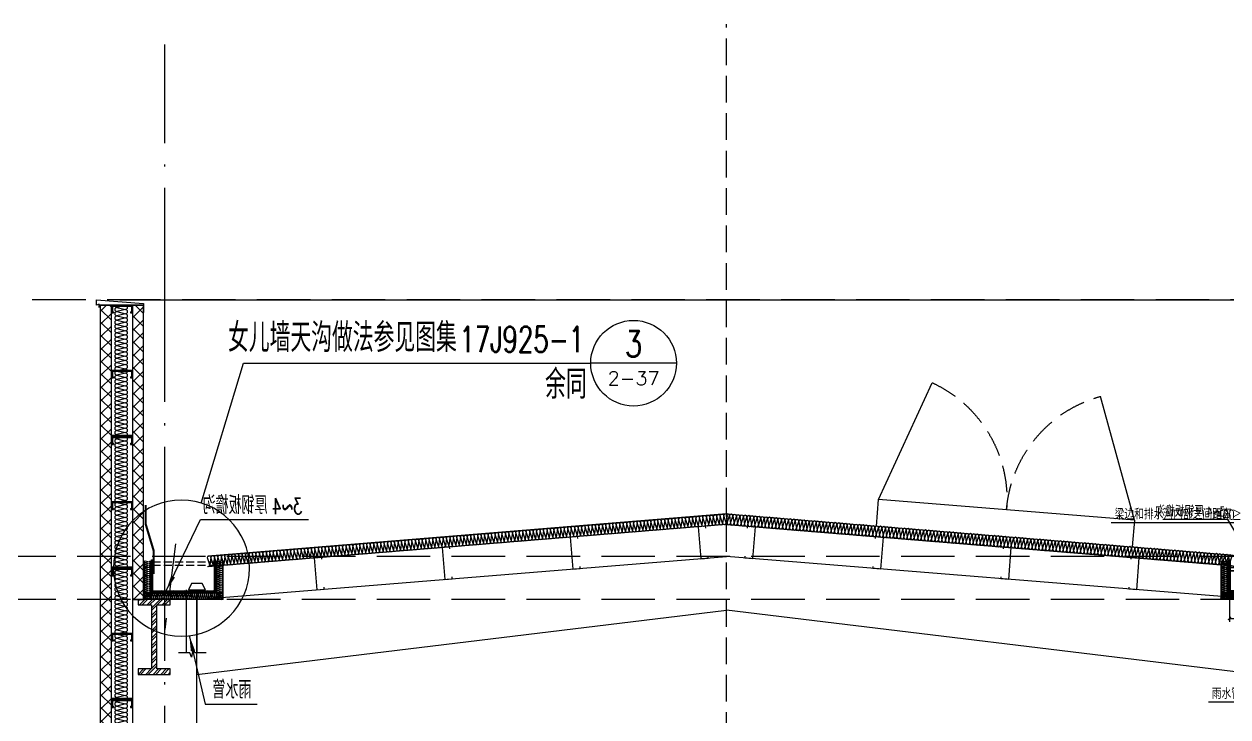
# Model space of a CAD drawing. Extents: x -1899985 to -450366, y 556196 to 2151267.
# Drawn here: x -1780926 to -1769675, y 578859 to 585336 of the extents above; entities that cross this region are included whole.
import ezdxf
from ezdxf.enums import TextEntityAlignment as Align

# ---------------------------------------------------------------- set-up
doc = ezdxf.new("R2010")
doc.units = 0
doc.header["$LTSCALE"] = 1000
doc.header["$MEASUREMENT"] = 0
for name, pattern in [('__DASH', [0.35, 0.25, -0.1]), ('DASH', [0.35, 0.25, -0.1]), ('DOTE', [2.42, 2, -0.2, 0.02, -0.2])]:
    doc.linetypes.add(name, pattern=pattern)
doc.layers.get('Defpoints').update_dxf_attribs({"color": 210})
for name, color, linetype in [('A-AXIS-DOTE', 14, 'DOTE'), ('A-AXIS-SYMB', 3, 'Continuous'), ('A-HATCH-2', 251, 'Continuous'), ('A-LIN-V', 9, 'Continuous'), ('AS-COLN', 6, 'Continuous'), ('AS-WALL', 40, 'Continuous'), ('DIM_LEAD', 3, 'Continuous'), ('DIM_SYMB', 3, 'Continuous'), ('PUB_HATCH', 8, 'Continuous'), ('PUB_TEXT', 7, 'Continuous'), ('建-墙-填充', 8, 'Continuous'), ('建-尺寸', 3, 'Continuous'), ('建-柱-钢', 9, 'Continuous')]:
    doc.layers.add(name, color=color, linetype=linetype)
doc.styles.add('_TCH_DIM', font='SIMPLEX', dxfattribs={"bigfont": 'GBCBIG'})
doc.styles.add('_TCH_DIM_T3', font='SIMPLEX', dxfattribs={"width": 0.705882, "bigfont": 'GBCBIG'})
doc.styles.add('A-DIM_T3', font='SIMPLEX', dxfattribs={"width": 0.705882, "bigfont": 'GBCBIG'})
doc.dimstyles.new('_TCH_ARCH&&30', dxfattribs={"dimtxt": 89.25, "dimasz": 30, "dimexe": 30, "dimexo": 30, "dimgap": 37.875, "dimtad": 1, "dimdec": 0, "dimzin": 0, "dimdsep": 46, "dimtxsty": '_TCH_DIM_T3', "dimblk": 'ARCHTICK', "dimcen": 0.09, "dimclrt": 7, "dimazin": 2, "dimtfac": 1, "dimtdec": 0, "dimtix": 1, "dimtmove": 2, "dimatfit": 3, "dimfxl": 0, "dimtolj": 1, "dimtzin": 0, "dimarcsym": 0})
doc.dimstyles.new('A-DIM&&50', dxfattribs={"dimtxt": 148.75, "dimasz": 50, "dimexe": 50, "dimexo": 50, "dimgap": 63.125, "dimtad": 1, "dimdec": 0, "dimzin": 0, "dimdsep": 46, "dimtxsty": 'A-DIM_T3', "dimblk": 'ARCHTICK', "dimcen": 0.09, "dimclrt": 7, "dimazin": 2, "dimtfac": 1, "dimtdec": 0, "dimtix": 1, "dimtmove": 2, "dimatfit": 3, "dimfxl": 0, "dimtolj": 1, "dimtzin": 0, "dimarcsym": 0})
pattern_1 = [(45, (60, 0), (-60.000061, 60.000061), []), (135, (60, 0), (-60.000061, -60.000061), [])]

# ---------------------------------------------------------------- blocks, each defined once
blk = doc.blocks.new('$LinePat$岩棉板')
at = {"color": 0}
for p, q in [((0, -17), (12, -67)), ((12, -67), (24, -17))]:
    blk.add_line(p, q, dxfattribs=at)
for points in [[(24, -1.5), (0, -1.5)], [(24, -84), (0, -84)]]:
    blk.add_lwpolyline(points)
for centre, start, end in [((12, -17), 0, 180), ((0, -67), 270, 0), ((24, -67), 180, 270)]:
    blk.add_arc(centre, 12, start, end, dxfattribs=at)
blk = doc.blocks.new('_ArchTick')
at = {"color": 0, "linetype": 'ByBlock', "const_width": 0.4}
blk.add_lwpolyline([(-0.5, -0.5), (0.5, 0.5)], dxfattribs=at)
blk = doc.blocks.new('*D509')
at = {"layer": 'A-AXIS-SYMB', "color": 0, "lineweight": -2}
for p, q in [((1161224, -3405789), (1161224, -3406047)), ((1161624, -3405789), (1161624, -3406047)), ((1161224, -3406017), (1161624, -3406017))]:
    blk.add_line(p, q, dxfattribs=at)
at = {"layer": 'Defpoints', "color": 0}
for p in [(1161224, -3405759), (1161624, -3405759), (1161624, -3406017)]:
    blk.add_point(p, dxfattribs=at)
at = {"layer": 'A-AXIS-SYMB', "color": 0, "lineweight": -2, "xscale": 30, "yscale": 30, "zscale": 30, "rotation": 180}
blk.add_blockref('_ArchTick', (1161224, -3406017), dxfattribs=at)
at = {"layer": 'A-AXIS-SYMB', "color": 0, "lineweight": -2, "xscale": 30, "yscale": 30, "zscale": 30}
blk.add_blockref('_ArchTick', (1161624, -3406017), dxfattribs=at)
at = {"layer": 'A-AXIS-SYMB', "color": 7, "insert": (1161424, -3405935), "char_height": 89.2, "attachment_point": 5, "style": '_TCH_DIM_T3'}
blk.add_mtext('\\A1;400', dxfattribs=at)
blk = doc.blocks.new('G$C59B9C3A2')
at = {"layer": 'A-LIN-V'}
blk.add_lwpolyline([(79, -17), (-334, -17)], dxfattribs=at)
at = {"layer": 'AS-WALL'}
blk.add_lwpolyline([(-334, -38), (-334, -5), (-358, -17), (-358, 33), (79, 0), (79, -84)], dxfattribs=at)
blk = doc.blocks.new('G$CBF9D2CED')
at = {"layer": '建-墙-填充'}
h = blk.add_hatch(dxfattribs=at)
h.set_pattern_fill('金属', color=256, scale=20, style=0)
h.set_pattern_definition([(45, (0, 0), (-35.3553, 35.3553), []), (45, (23.57, 0), (-35.3553, 35.3553), [])])
h.paths.add_polyline_path([(-150, 0), (-150, -50), (-25, -50), (-25, -650), (-150, -650), (-150, -700), (150, -700), (150, -650), (25, -650), (25, -50), (150, -50), (150, 0)])
at = {"layer": '建-柱-钢'}
for p, q in [((-150, 0), (-150, -50)), ((150, 0), (-150, 0)), ((150, -50), (150, 0)), ((-150, -50), (-25, -50)), ((-25, -50), (-25, -650)), ((25, -650), (25, -50)), ((25, -50), (150, -50)), ((-25, -650), (-150, -650)), ((-150, -650), (-150, -700)), ((150, -650), (25, -650)), ((150, -700), (150, -650)), ((-150, -700), (150, -700))]:
    blk.add_line(p, q, dxfattribs=at)
blk = doc.blocks.new('CURVEPATTERNLIB$SYSLIB$岩棉板')
at = {"color": 0}
for p, q in [((0, -17), (12, -67)), ((12, -67), (24, -17))]:
    blk.add_line(p, q, dxfattribs=at)
for centre, start, end in [((12, -17), 0, 180), ((0, -67), 270, 0), ((24, -67), 180, 270)]:
    blk.add_arc(centre, 12, start, end, dxfattribs=at)
blk = doc.blocks.new('*D539')
at = {"layer": 'Defpoints', "color": 0}
for p in [(-1772730, 580856), (-1775119, 580472), (-1772720, 580546)]:
    blk.add_point(p, dxfattribs=at)
at = {"layer": '建-尺寸', "color": 0, "lineweight": -2}
for p, q in [((-1772722, 580596), (-1772731, 580906)), ((-1775121, 580522), (-1775130, 580832)), ((-1775129, 580782), (-1772730, 580856))]:
    blk.add_line(p, q, dxfattribs=at)
at = {"layer": '建-尺寸', "color": 0, "lineweight": -2, "xscale": 50, "yscale": 50, "zscale": 50}
for p, rotation in [((-1775129, 580782), 181.7756994795312), ((-1772730, 580856), 1.775699479531219)]:
    blk.add_blockref('_ArchTick', p, dxfattribs=dict(at, rotation=rotation))
at = {"layer": '建-尺寸', "color": 7, "insert": (-1773934, 580956), "char_height": 148.8, "attachment_point": 5, "rotation": 1.7757, "style": 'A-DIM_T3'}
blk.add_mtext('\\A1;2400', dxfattribs=at)
blk = doc.blocks.new('N53456')
at = {"layer": 'A-LIN-V'}
h = blk.add_hatch(dxfattribs=at)
h.set_pattern_fill('金属', color=256, scale=10)
h.set_pattern_definition([(45, (350, 0), (-17.67766953, 17.67766953), []), (45, (361.785, 0), (-17.67766953, 17.67766953), [])])
h.paths.add_polyline_path([(1161309, -3405469), (1161299, -3405469), (1161299, -3405769), (1161899, -3405769), (1161899, -3405469), (1161889, -3405469), (1161889, -3405759), (1161309, -3405759)])
at = {"layer": 'A-AXIS-DOTE', "linetype": '__DASH', "ltscale": 2}
blk.add_line((1161674, -3405320), (1161774, -3406120), dxfattribs=at)
at = {"layer": 'A-LIN-V'}
for points in [[(1161309, -3405469), (1161299, -3405469), (1161299, -3405769), (1161899, -3405769), (1161899, -3405469), (1161889, -3405469), (1161889, -3405469), (1161889, -3405469), (1161889, -3405759), (1161309, -3405759), (1161309, -3405469)], [(1161394, -3405749), (1161424, -3405690), (1161524, -3405690), (1161554, -3405749), (1161394, -3405749)], [(1161474, -3405749), (1161474, -3406338)], [(1161574, -3405749), (1161574, -3406338)]]:
    blk.add_lwpolyline(points, dxfattribs=at)
at = {"layer": 'A-LIN-V', "linetype": 'DASH', "ltscale": 0.3}
for points in [[(1161889, -3405489), (1161309, -3405489)], [(1161889, -3405519), (1161309, -3405519)]]:
    blk.add_lwpolyline(points, dxfattribs=at)
at = {"layer": 'DIM_LEAD'}
for p, q in [((1161440, -3405093), (1160432, -3405093)), ((1161762, -3405760), (1161440, -3405093)), ((1161545, -3406175), (1161397, -3406817)), ((1161397, -3406817), (1160912, -3406817))]:
    blk.add_line(p, q, dxfattribs=at)
for points in [[(1161762, -3405760, 0, 40, 0), (1161697, -3405625, 0, 0, 0)], [(1161545, -3406175, 0, 40, 0), (1161511, -3406321, 0, 0, 0)]]:
    blk.add_lwpolyline(points, format="xyseb", dxfattribs=at)
at = {"layer": 'DIM_SYMB'}
blk.add_lwpolyline([(1161386, -3406338), (1161494, -3406338), (1161509, -3406296), (1161524, -3406380), (1161539, -3406338), (1161646, -3406338)], dxfattribs=at)
at = {"layer": 'A-LIN-V', "yscale": 0.7272727272727273, "zscale": 0.7272727272727273}
for p, xscale, rotation in [((1161229, -3405479), -0.7499999999999999, 90), ((1161229, -3405497), -0.7499999999999999, 90), ((1161229, -3405515), -0.7499999999999999, 90), ((1161969, -3405479), 0.7499999999999999, 270), ((1161969, -3405497), 0.7499999999999999, 270), ((1161969, -3405515), 0.7499999999999999, 270), ((1161229, -3405533), -0.7499999999999999, 90), ((1161229, -3405551), -0.7499999999999999, 90), ((1161229, -3405569), -0.7499999999999999, 90), ((1161229, -3405587), -0.7499999999999999, 90), ((1161229, -3405605), -0.7499999999999999, 90), ((1161229, -3405623), -0.7499999999999999, 90), ((1161969, -3405533), 0.7499999999999999, 270), ((1161969, -3405551), 0.7499999999999999, 270), ((1161969, -3405569), 0.7499999999999999, 270), ((1161969, -3405587), 0.7499999999999999, 270), ((1161969, -3405605), 0.7499999999999999, 270), ((1161969, -3405623), 0.7499999999999999, 270), ((1161229, -3405641), -0.7499999999999999, 90), ((1161229, -3405659), -0.7499999999999999, 90), ((1161229, -3405677), -0.7499999999999999, 90), ((1161229, -3405695), -0.7499999999999999, 90), ((1161229, -3405713), -0.7499999999999999, 90), ((1161229, -3405731), -0.7499999999999999, 90), ((1161969, -3405641), 0.7499999999999999, 270), ((1161969, -3405659), 0.7499999999999999, 270), ((1161969, -3405677), 0.7499999999999999, 270), ((1161969, -3405695), 0.7499999999999999, 270), ((1161969, -3405713), 0.7499999999999999, 270), ((1161969, -3405731), 0.7499999999999999, 270), ((1161229, -3405839), -0.7682291666666666, 180), ((1161229, -3405749), -0.7499999999999999, 90), ((1161229, -3405767), -0.7499999999999999, 90), ((1161229, -3405785), -0.7499999999999999, 90), ((1161229, -3405803), -0.7499999999999999, 90), ((1161229, -3405821), -0.7499999999999999, 90), ((1161247, -3405839), -0.7682291666666666, 180), ((1161265, -3405839), -0.7682291666666666, 180), ((1161284, -3405839), -0.7682291666666666, 180), ((1161302, -3405839), -0.7682291666666666, 180), ((1161321, -3405839), -0.7682291666666666, 180), ((1161339, -3405839), -0.7682291666666666, 180), ((1161358, -3405839), -0.7682291666666666, 180), ((1161376, -3405839), -0.7682291666666666, 180), ((1161395, -3405839), -0.7682291666666666, 180), ((1161413, -3405839), -0.7682291666666666, 180), ((1161431, -3405839), -0.7682291666666666, 180), ((1161450, -3405839), -0.7682291666666666, 180), ((1161468, -3405839), -0.7682291666666666, 180), ((1161487, -3405839), -0.7682291666666666, 180), ((1161505, -3405839), -0.7682291666666666, 180), ((1161541, -3405839), 0.7416666666666667, 180), ((1161559, -3405839), 0.7416666666666667, 180), ((1161577, -3405839), 0.7416666666666667, 180), ((1161595, -3405839), 0.7416666666666667, 180), ((1161613, -3405839), 0.7416666666666667, 180), ((1161630, -3405839), 0.7416666666666667, 180), ((1161648, -3405839), 0.7416666666666667, 180), ((1161666, -3405839), 0.7416666666666667, 180), ((1161684, -3405839), 0.7416666666666667, 180), ((1161702, -3405839), 0.7416666666666667, 180), ((1161719, -3405839), 0.7416666666666667, 180), ((1161737, -3405839), 0.7416666666666667, 180), ((1161755, -3405839), 0.7416666666666667, 180), ((1161773, -3405839), 0.7416666666666667, 180), ((1161791, -3405839), 0.7416666666666667, 180), ((1161808, -3405839), 0.7416666666666667, 180), ((1161826, -3405839), 0.7416666666666667, 180), ((1161844, -3405839), 0.7416666666666667, 180), ((1161862, -3405839), 0.7416666666666667, 180), ((1161880, -3405839), 0.7416666666666667, 180), ((1161897, -3405839), 0.7416666666666667, 180), ((1161915, -3405839), 0.7416666666666667, 180), ((1161969, -3405749), 0.7499999999999999, 270), ((1161969, -3405767), 0.7499999999999999, 270), ((1161969, -3405785), 0.7499999999999999, 270), ((1161969, -3405803), 0.7499999999999999, 270), ((1161969, -3405821), 0.7499999999999999, 270), ((1161933, -3405839), 0.7416666666666667, 180), ((1161951, -3405839), 0.7416666666666667, 180), ((1161969, -3405839), 0.7416666666666667, 180)]:
    blk.add_blockref('$LinePat$岩棉板', p, dxfattribs=dict(at, xscale=xscale, rotation=rotation))
at = {"layer": 'PUB_TEXT', "style": '_TCH_DIM', "width": 0.705882}
blk.add_text('3~4', height=148.8, dxfattribs=at).set_placement((1160484, -3405041))
at = {"layer": 'PUB_TEXT', "style": '_TCH_DIM'}
for s, p in [('厚钢板檐沟', (1160814, -3405041)), ('雨水管', (1160964, -3406765))]:
    blk.add_text(s, height=168.8, dxfattribs=at).set_placement(p)
blk = doc.blocks.new('w432432')
at = {"layer": 'A-LIN-V', "color": 3, "const_width": 20}
blk.add_lwpolyline([(-1779789, 580840), (-1779789, 580660), (-1779715, 580413), (-1779715, 580194)], dxfattribs=at)
blk = doc.blocks.new('CURVEPATTERNLIB$SYSLIB$防水材料1')
at = {"layer": 'PUB_HATCH'}
h = blk.add_hatch(dxfattribs=at)
h.set_pattern_fill('ANSI31', color=256, scale=10, angle=90, style=0)
h.set_pattern_definition([(45, (-196995.837, -685381.036), (11.22532015, -11.22532015), [])])
h.paths.add_polyline_path([(35, 0), (0, 0), (0, -100), (35, -100), (35, -90), (30, -90), (30, -95), (5, -95), (5, -5), (30, -5), (30, -10), (35, -10)])
h = blk.add_hatch(dxfattribs=at)
h.set_pattern_fill('ANSI31', color=256, scale=10, angle=90, style=0)
h.set_pattern_definition([(45, (-196695.837, -685381.036), (11.22532015, -11.22532015), [])])
h.paths.add_polyline_path([(335, 0), (300, 0), (300, -100), (335, -100), (335, -90), (330, -90), (330, -95), (305, -95), (305, -5), (330, -5), (330, -10), (335, -10)])
at = {"layer": 'A-LIN-V', "extrusion": (-3.26108e-18, 2.41725e-31, -1)}
blk.add_line((600, 0), (600, -100), dxfattribs=at)
at = {"layer": 'A-LIN-V'}
for p, q in [((30, -10), (35, -10)), ((330, -10), (335, -10)), ((30, -90), (35, -90)), ((330, -90), (335, -90))]:
    blk.add_line(p, q, dxfattribs=at)
at = {"layer": 'A-LIN-V', "extrusion": (-3.26108e-18, 2.41725e-31, -1)}
for points in [[(-35, -10), (-35, 0), (0, 0), (0, -100), (-35, -100), (-35, -90)], [(-335, -10), (-335, 0), (-300, 0), (-300, -100), (-335, -100), (-335, -90)], [(-30, -10), (-30, -5), (-5, -5), (-5, -95), (-30, -95), (-30, -90)], [(-330, -10), (-330, -5), (-305, -5), (-305, -95), (-330, -95), (-330, -90)]]:
    blk.add_lwpolyline(points, dxfattribs=at)
at = {"layer": 'A-LIN-V', "xscale": 0.8142221102150538, "yscale": 0.8108108108108109, "zscale": 0.8142221102150538}
for p in [(0, -20.1), (19.5, -20.1), (39.1, -20.1), (58.6, -20.1), (78.2, -20.1), (97.7, -20.1), (117.2, -20.1), (136.8, -20.1), (156.3, -20.1), (175.9, -20.1), (195.4, -20.1), (215, -20.1), (234.5, -20.1), (254, -20.1), (273.6, -20.1), (293.1, -20.1), (312.7, -20.1), (332.2, -20.1), (351.7, -20.1), (371.3, -20.1), (390.8, -20.1), (410.4, -20.1), (429.9, -20.1), (449.5, -20.1), (469, -20.1), (488.5, -20.1), (508.1, -20.1), (527.6, -20.1), (547.2, -20.1), (566.7, -20.1), (586.2, -20.1)]:
    blk.add_blockref('CURVEPATTERNLIB$SYSLIB$岩棉板', p, dxfattribs=at)
blk = doc.blocks.new('2342424242')
at = {"layer": 'A-LIN-V'}
h = blk.add_hatch(dxfattribs=at)
h.set_pattern_fill('金属', color=256, scale=10)
h.set_pattern_definition([(45, (0, 0), (-17.67766953, 17.67766953), []), (45, (11.785, 0), (-17.67766953, 17.67766953), [])])
h.paths.add_polyline_path([(1161223.6, -3405469.3), (1161213.6, -3405469.3), (1161213.6, -3405769.3), (1162328.6, -3405769.3), (1162328.6, -3405469.3), (1162318.6, -3405469.3), (1162318.6, -3405759.3), (1161223.6, -3405759.3)])
at = {"layer": 'A-AXIS-DOTE', "linetype": '__DASH', "ltscale": 2}
blk.add_line((1161773.6, -3405320), (1161773.6, -3406120), dxfattribs=at)
at = {"layer": 'A-AXIS-SYMB', "color": 1}
for p, q in [((1161272.2, -3405123.4), (1160118.6, -3405123.4)), ((1161426.2, -3406012.6), (1161272.2, -3405123.4))]:
    blk.add_line(p, q, dxfattribs=at)
at = {"layer": 'A-AXIS-SYMB'}
for p, q in [((1161938.6, -3405760), (1162340, -3405093.4)), ((1162340, -3405093.4), (1162945.1, -3405093.4)), ((1161515, -3406142.1), (1161317.7, -3406800.9)), ((1161317.7, -3406800.9), (1161026.4, -3406800.9))]:
    blk.add_line(p, q, dxfattribs=at)
at = {"layer": 'A-AXIS-SYMB', "const_width": 12}
for points in [[(1161935.5, -3405765.1, 1), (1161941.7, -3405754.9, 1)], [(1161516.8, -3406136.3, 1), (1161513.3, -3406147.8, 1)]]:
    blk.add_lwpolyline(points, format="xyb", close=True, dxfattribs=at)
at = {"layer": 'A-AXIS-SYMB', "color": 1, "const_width": 12}
blk.add_lwpolyline([(1161427.3, -3406018.5, 1), (1161425.2, -3406006.6, 1)], format="xyb", close=True, dxfattribs=at)
at = {"layer": 'A-LIN-V'}
for points in [[(1161223.6, -3405469.3), (1161213.6, -3405469.3), (1161213.6, -3405769.3), (1162328.6, -3405769.3), (1162328.6, -3405469.3), (1162318.6, -3405469.3), (1162318.6, -3405469.3), (1162318.6, -3405469.3), (1162318.6, -3405759.3), (1161223.6, -3405759.3), (1161223.6, -3405469.3)], [(1161393.6, -3405749.3), (1161423.6, -3405690), (1161623.6, -3405690), (1161653.6, -3405749.3), (1161393.6, -3405749.3)], [(1161473.6, -3405749.3), (1161473.6, -3406142.1)], [(1161573.6, -3405749.3), (1161573.6, -3406142.1)]]:
    blk.add_lwpolyline(points, dxfattribs=at)
at = {"layer": 'A-LIN-V', "linetype": 'DASH', "ltscale": 0.3}
for points in [[(1162318.6, -3405540.9), (1161223.6, -3405540.9)], [(1162318.6, -3405570.9), (1161223.6, -3405570.9)]]:
    blk.add_lwpolyline(points, dxfattribs=at)
at = {"layer": 'DIM_SYMB'}
blk.add_lwpolyline([(1161384.9, -3406142.1), (1161492.4, -3406142.1), (1161507.6, -3406100.1), (1161522.5, -3406184.1), (1161537.4, -3406142.1), (1161644.9, -3406142.1)], dxfattribs=at)
at = {"layer": 'A-LIN-V', "yscale": 0.7272727272727273, "zscale": 0.7272727272727273}
for p, xscale, rotation in [((1161143.6, -3405479.3), -0.7499999999999999, 90), ((1161143.6, -3405497.3), -0.7499999999999999, 90), ((1161143.6, -3405515.3), -0.7499999999999999, 90), ((1162398.6, -3405479.3), 0.7499999999999999, 270), ((1162398.6, -3405497.3), 0.7499999999999999, 270), ((1162398.6, -3405515.3), 0.7499999999999999, 270), ((1161143.6, -3405533.3), -0.7499999999999999, 90), ((1161143.6, -3405551.3), -0.7499999999999999, 90), ((1161143.6, -3405569.3), -0.7499999999999999, 90), ((1161143.6, -3405587.3), -0.7499999999999999, 90), ((1161143.6, -3405605.3), -0.7499999999999999, 90), ((1161143.6, -3405623.3), -0.7499999999999999, 90), ((1162398.6, -3405533.3), 0.7499999999999999, 270), ((1162398.6, -3405551.3), 0.7499999999999999, 270), ((1162398.6, -3405569.3), 0.7499999999999999, 270), ((1162398.6, -3405587.3), 0.7499999999999999, 270), ((1162398.6, -3405605.3), 0.7499999999999999, 270), ((1162398.6, -3405623.3), 0.7499999999999999, 270), ((1161143.6, -3405641.3), -0.7499999999999999, 90), ((1161143.6, -3405659.3), -0.7499999999999999, 90), ((1161143.6, -3405677.3), -0.7499999999999999, 90), ((1161143.6, -3405695.3), -0.7499999999999999, 90), ((1161143.6, -3405713.3), -0.7499999999999999, 90), ((1161143.6, -3405731.3), -0.7499999999999999, 90), ((1162398.6, -3405641.3), 0.7499999999999999, 270), ((1162398.6, -3405659.3), 0.7499999999999999, 270), ((1162398.6, -3405677.3), 0.7499999999999999, 270), ((1162398.6, -3405695.3), 0.7499999999999999, 270), ((1162398.6, -3405713.3), 0.7499999999999999, 270), ((1162398.6, -3405731.3), 0.7499999999999999, 270), ((1161143.6, -3405839.3), -0.7291666728024547, 180), ((1161143.6, -3405749.3), -0.7499999999999999, 90), ((1161143.6, -3405767.3), -0.7499999999999999, 90), ((1161143.6, -3405785.3), -0.7499999999999999, 90), ((1161143.6, -3405803.3), -0.7499999999999999, 90), ((1161143.6, -3405821.3), -0.7499999999999999, 90), ((1161161.1, -3405839.3), -0.7291666728024547, 180), ((1161178.6, -3405839.3), -0.7291666728024547, 180), ((1161196.1, -3405839.3), -0.7291666728024547, 180), ((1161213.6, -3405839.3), -0.7291666728024547, 180), ((1161231.1, -3405839.3), -0.7291666728024547, 180), ((1161248.6, -3405839.3), -0.7291666728024547, 180), ((1161266.1, -3405839.3), -0.7291666728024547, 180), ((1161283.6, -3405839.3), -0.7291666728024547, 180), ((1161301.1, -3405839.3), -0.7291666728024547, 180), ((1161318.6, -3405839.3), -0.7291666728024547, 180), ((1161336.1, -3405839.3), -0.7291666728024547, 180), ((1161353.6, -3405839.3), -0.7291666728024547, 180), ((1161371.1, -3405839.3), -0.7291666728024547, 180), ((1161388.6, -3405839.3), -0.7291666728024547, 180), ((1161406.1, -3405839.3), -0.7291666728024547, 180), ((1161423.6, -3405839.3), -0.7291666728024547, 180), ((1161441.1, -3405839.3), -0.7291666728024547, 180), ((1161458.6, -3405839.3), -0.7291666728024547, 180), ((1161476.1, -3405839.3), -0.7291666728024547, 180), ((1161493.6, -3405839.3), -0.7291666728024547, 180), ((1161511.1, -3405839.3), -0.7291666728024547, 180), ((1161528.6, -3405839.3), -0.7291666728024547, 180), ((1161546.1, -3405839.3), -0.7291666728024547, 180), ((1161563.6, -3405839.3), -0.7291666728024547, 180), ((1161581.1, -3405839.3), -0.7291666728024547, 180), ((1161598.6, -3405839.3), -0.7291666728024547, 180), ((1161616.1, -3405839.3), -0.7291666728024547, 180), ((1161633.6, -3405839.3), -0.7291666728024547, 180), ((1161651.1, -3405839.3), -0.7291666728024547, 180), ((1161668.6, -3405839.3), -0.7291666728024547, 180), ((1161686.1, -3405839.3), -0.7291666728024547, 180), ((1161703.6, -3405839.3), -0.7291666728024547, 180), ((1161721.1, -3405839.3), -0.7291666728024547, 180), ((1161738.6, -3405839.3), -0.7291666728024547, 180), ((1161756.1, -3405839.3), -0.7291666728024547, 180), ((1161791.4, -3405839.3), 0.7440476145040953, 180), ((1161809.3, -3405839.3), 0.7440476145040953, 180), ((1161827.1, -3405839.3), 0.7440476145040953, 180), ((1161845, -3405839.3), 0.7440476145040953, 180), ((1161862.9, -3405839.3), 0.7440476145040953, 180), ((1161880.7, -3405839.3), 0.7440476145040953, 180), ((1161898.6, -3405839.3), 0.7440476145040953, 180), ((1161916.4, -3405839.3), 0.7440476145040953, 180), ((1161934.3, -3405839.3), 0.7440476145040953, 180), ((1161952.1, -3405839.3), 0.7440476145040953, 180), ((1161970, -3405839.3), 0.7440476145040953, 180), ((1161987.9, -3405839.3), 0.7440476145040953, 180), ((1162005.7, -3405839.3), 0.7440476145040953, 180), ((1162023.6, -3405839.3), 0.7440476145040953, 180), ((1162041.4, -3405839.3), 0.7440476145040953, 180), ((1162059.3, -3405839.3), 0.7440476145040953, 180), ((1162077.1, -3405839.3), 0.7440476145040953, 180), ((1162095, -3405839.3), 0.7440476145040953, 180), ((1162112.9, -3405839.3), 0.7440476145040953, 180), ((1162130.7, -3405839.3), 0.7440476145040953, 180), ((1162148.6, -3405839.3), 0.7440476145040953, 180), ((1162166.4, -3405839.3), 0.7440476145040953, 180), ((1162184.3, -3405839.3), 0.7440476145040953, 180), ((1162202.1, -3405839.3), 0.7440476145040953, 180), ((1162220, -3405839.3), 0.7440476145040953, 180), ((1162237.9, -3405839.3), 0.7440476145040953, 180), ((1162255.7, -3405839.3), 0.7440476145040953, 180), ((1162273.6, -3405839.3), 0.7440476145040953, 180), ((1162291.4, -3405839.3), 0.7440476145040953, 180), ((1162309.3, -3405839.3), 0.7440476145040953, 180), ((1162327.1, -3405839.3), 0.7440476145040953, 180), ((1162345, -3405839.3), 0.7440476145040953, 180), ((1162398.6, -3405749.3), 0.7499999999999999, 270), ((1162398.6, -3405767.3), 0.7499999999999999, 270), ((1162398.6, -3405785.3), 0.7499999999999999, 270), ((1162398.6, -3405803.3), 0.7499999999999999, 270), ((1162398.6, -3405821.3), 0.7499999999999999, 270), ((1162362.9, -3405839.3), 0.7440476145040953, 180), ((1162380.7, -3405839.3), 0.7440476145040953, 180), ((1162398.6, -3405839.3), 0.7440476145040953, 180)]:
    blk.add_blockref('$LinePat$岩棉板', p, dxfattribs=dict(at, xscale=xscale, rotation=rotation))
at = {"layer": 'PUB_TEXT', "style": '_TCH_DIM'}
for s, height, p in [('厚钢板檐沟', 101.28, (1162560.7, -3405061.9)), ('梁边和排水沟内部之间距离≥', 101.277, (1160150.1, -3405091.9)), ('雨水管', 101.28, (1161057.9, -3406769.4))]:
    blk.add_text(s, height=height, dxfattribs=at).set_placement(p)
at = {"layer": 'PUB_TEXT', "style": '_TCH_DIM', "width": 0.705882}
for s, p in [('400', (1161108.5, -3405091.9)), ('3~4', (1162362.7, -3405061.9))]:
    blk.add_text(s, height=89.25, dxfattribs=at).set_placement(p)
at = {"layer": 'A-AXIS-SYMB', "color": 1}
dim = blk.add_aligned_dim(p1=(1161223.6, -3405759.3), p2=(1161623.6, -3405759.3), distance=-258, dimstyle='_TCH_ARCH&&30', dxfattribs=at)
dim.commit()
dim.dimension.update_dxf_attribs({"geometry": '*D509', "text_midpoint": (1161423.6, -3405934.8)})
blk = doc.blocks.new('G$C845E5159')
at = {"layer": 'A-LIN-V'}
blk.add_blockref('2342424242', (-1161773.6, 3406539.3), dxfattribs=at)
blk = doc.blocks.new('e534654')
at = {"layer": 'A-LIN-V', "color": 2}
for p, q in [((300, 700), (5250, 1100)), ((10200, 700), (5250, 1100)), ((300, 0), (5250, 600)), ((10200, 0), (5250, 600))]:
    blk.add_line(p, q, dxfattribs=at)
at = {"layer": 'A-LIN-V'}
for p, q in [((10200, 700), (10800, 700)), ((10200, -11000), (10200, 700)), ((10800, -11000), (10800, 700))]:
    blk.add_line(p, q, dxfattribs=at)
for points in [[(5055.6, 1365.2), (5053.9, 1385.1), (4984.2, 1379.5), (5008.3, 1080.5), (5078.1, 1086.1), (5076.5, 1106)], [(5444.4, 1365.2), (5446.1, 1385.1), (5515.8, 1379.5), (5491.7, 1080.5), (5421.9, 1086.1), (5423.5, 1106)], [(3859.5, 1268.5), (3857.8, 1288.5), (3788.1, 1282.8), (3812.2, 983.8), (3882, 989.5), (3880.4, 1009.4)], [(6640.5, 1268.5), (6642.2, 1288.5), (6711.9, 1282.8), (6687.8, 983.8), (6618, 989.5), (6619.6, 1009.4)], [(2663.4, 1171.9), (2661.7, 1191.8), (2592, 1186.2), (2616.1, 887.2), (2685.9, 892.8), (2684.3, 912.7)], [(7836.6, 1171.9), (7838.3, 1191.8), (7908, 1186.2), (7883.9, 887.2), (7814.1, 892.8), (7815.7, 912.7)], [(1467.3, 1075.2), (1465.6, 1095.2), (1395.9, 1089.5), (1420, 790.5), (1489.8, 796.1), (1488.2, 816.1)], [(9032.7, 1075.2), (9034.4, 1095.2), (9104.1, 1089.5), (9080, 790.5), (9010.2, 796.1), (9011.8, 816.1)]]:
    blk.add_lwpolyline(points, dxfattribs=at)
at = {"layer": 'AS-COLN'}
for p, q in [((5250, 1500.5), (401.1, 1105.6)), ((5250, 1500.5), (10098.9, 1105.6)), ((5250, 1400.4), (400.1, 1005.4)), ((5250, 1400.4), (10099.9, 1005.4))]:
    blk.add_line(p, q, dxfattribs=at)
at = {"layer": 'A-HATCH-2', "yscale": 1.351351351351351, "zscale": 1.351351351351351}
for p, xscale, rotation in [((4800.1, 1470.8), -1.353561134779942, 4.653246664435098), ((4832.5, 1473.4), -1.353561134779942, 4.653246664435098), ((4864.8, 1476), -1.353561134779942, 4.653246664435098), ((4897.2, 1478.7), -1.353561134779942, 4.653246664435098), ((4929.6, 1481.3), -1.353561134779942, 4.653246664435098), ((4962, 1483.9), -1.353561134779942, 4.653246664435098), ((4994.3, 1486.6), -1.353561134779942, 4.653246664435098), ((5026.7, 1489.2), -1.353561134779942, 4.653246664435098), ((5059.1, 1491.8), -1.353561134779942, 4.653246664435098), ((5091.5, 1494.5), -1.353561134779942, 4.653246664435098), ((5123.9, 1497.1), -1.353561134779942, 4.653246664435098), ((5156.2, 1499.8), -1.353561134779942, 4.653246664435098), ((5188.6, 1502.4), -1.353561134779942, 4.653246664435098), ((5221, 1505), -1.353561134779942, 4.653246664435098), ((5253.4, 1507.7), -1.353561134779942, 4.653246664435098), ((5246.6, 1507.7), 1.353561134779942, 355.3467533355649), ((5279, 1505), 1.353561134779942, 355.3467533355649), ((5311.4, 1502.4), 1.353561134779942, 355.3467533355649), ((5343.8, 1499.8), 1.353561134779942, 355.3467533355649), ((5376.1, 1497.1), 1.353561134779942, 355.3467533355649), ((5408.5, 1494.5), 1.353561134779942, 355.3467533355649), ((5440.9, 1491.8), 1.353561134779942, 355.3467533355649), ((5473.3, 1489.2), 1.353561134779942, 355.3467533355649), ((5505.7, 1486.6), 1.353561134779942, 355.3467533355649), ((5538, 1483.9), 1.353561134779942, 355.3467533355649), ((5570.4, 1481.3), 1.353561134779942, 355.3467533355649), ((5602.8, 1478.7), 1.353561134779942, 355.3467533355649), ((5635.2, 1476), 1.353561134779942, 355.3467533355649), ((5667.5, 1473.4), 1.353561134779942, 355.3467533355649), ((5699.9, 1470.8), 1.353561134779942, 355.3467533355649), ((3407.8, 1357.4), -1.353561134779942, 4.653246664435098), ((3440.2, 1360.1), -1.353561134779942, 4.653246664435098), ((3472.6, 1362.7), -1.353561134779942, 4.653246664435098), ((3504.9, 1365.3), -1.353561134779942, 4.653246664435098), ((3537.3, 1368), -1.353561134779942, 4.653246664435098), ((3569.7, 1370.6), -1.353561134779942, 4.653246664435098), ((3602.1, 1373.3), -1.353561134779942, 4.653246664435098), ((3634.5, 1375.9), -1.353561134779942, 4.653246664435098), ((3666.8, 1378.5), -1.353561134779942, 4.653246664435098), ((3699.2, 1381.2), -1.353561134779942, 4.653246664435098), ((3731.6, 1383.8), -1.353561134779942, 4.653246664435098), ((3764, 1386.4), -1.353561134779942, 4.653246664435098), ((3796.3, 1389.1), -1.353561134779942, 4.653246664435098), ((3828.7, 1391.7), -1.353561134779942, 4.653246664435098), ((3861.1, 1394.3), -1.353561134779942, 4.653246664435098), ((3893.5, 1397), -1.353561134779942, 4.653246664435098), ((3925.9, 1399.6), -1.353561134779942, 4.653246664435098), ((3958.2, 1402.2), -1.353561134779942, 4.653246664435098), ((3990.6, 1404.9), -1.353561134779942, 4.653246664435098), ((4023, 1407.5), -1.353561134779942, 4.653246664435098), ((4055.4, 1410.2), -1.353561134779942, 4.653246664435098), ((4087.8, 1412.8), -1.353561134779942, 4.653246664435098), ((4120.1, 1415.4), -1.353561134779942, 4.653246664435098), ((4152.5, 1418.1), -1.353561134779942, 4.653246664435098), ((4184.9, 1420.7), -1.353561134779942, 4.653246664435098), ((4217.3, 1423.3), -1.353561134779942, 4.653246664435098), ((4249.6, 1426), -1.353561134779942, 4.653246664435098), ((4282, 1428.6), -1.353561134779942, 4.653246664435098), ((4314.4, 1431.2), -1.353561134779942, 4.653246664435098), ((4346.8, 1433.9), -1.353561134779942, 4.653246664435098), ((4379.2, 1436.5), -1.353561134779942, 4.653246664435098), ((4411.5, 1439.1), -1.353561134779942, 4.653246664435098), ((4443.9, 1441.8), -1.353561134779942, 4.653246664435098), ((4476.3, 1444.4), -1.353561134779942, 4.653246664435098), ((4508.7, 1447), -1.353561134779942, 4.653246664435098), ((4541, 1449.7), -1.353561134779942, 4.653246664435098), ((4573.4, 1452.3), -1.353561134779942, 4.653246664435098), ((4605.8, 1455), -1.353561134779942, 4.653246664435098), ((4638.2, 1457.6), -1.353561134779942, 4.653246664435098), ((4670.6, 1460.2), -1.353561134779942, 4.653246664435098), ((4702.9, 1462.9), -1.353561134779942, 4.653246664435098), ((4735.3, 1465.5), -1.353561134779942, 4.653246664435098), ((4767.7, 1468.1), -1.353561134779942, 4.653246664435098), ((5732.3, 1468.1), 1.353561134779942, 355.3467533355649), ((5764.7, 1465.5), 1.353561134779942, 355.3467533355649), ((5797.1, 1462.9), 1.353561134779942, 355.3467533355649), ((5829.4, 1460.2), 1.353561134779942, 355.3467533355649), ((5861.8, 1457.6), 1.353561134779942, 355.3467533355649), ((5894.2, 1455), 1.353561134779942, 355.3467533355649), ((5926.6, 1452.3), 1.353561134779942, 355.3467533355649), ((5959, 1449.7), 1.353561134779942, 355.3467533355649), ((5991.3, 1447), 1.353561134779942, 355.3467533355649), ((6023.7, 1444.4), 1.353561134779942, 355.3467533355649), ((6056.1, 1441.8), 1.353561134779942, 355.3467533355649), ((6088.5, 1439.1), 1.353561134779942, 355.3467533355649), ((6120.8, 1436.5), 1.353561134779942, 355.3467533355649), ((6153.2, 1433.9), 1.353561134779942, 355.3467533355649), ((6185.6, 1431.2), 1.353561134779942, 355.3467533355649), ((6218, 1428.6), 1.353561134779942, 355.3467533355649), ((6250.4, 1426), 1.353561134779942, 355.3467533355649), ((6282.7, 1423.3), 1.353561134779942, 355.3467533355649), ((6315.1, 1420.7), 1.353561134779942, 355.3467533355649), ((6347.5, 1418.1), 1.353561134779942, 355.3467533355649), ((6379.9, 1415.4), 1.353561134779942, 355.3467533355649), ((6412.2, 1412.8), 1.353561134779942, 355.3467533355649), ((6444.6, 1410.2), 1.353561134779942, 355.3467533355649), ((6477, 1407.5), 1.353561134779942, 355.3467533355649), ((6509.4, 1404.9), 1.353561134779942, 355.3467533355649), ((6541.8, 1402.2), 1.353561134779942, 355.3467533355649), ((6574.1, 1399.6), 1.353561134779942, 355.3467533355649), ((6606.5, 1397), 1.353561134779942, 355.3467533355649), ((6638.9, 1394.3), 1.353561134779942, 355.3467533355649), ((6671.3, 1391.7), 1.353561134779942, 355.3467533355649), ((6703.7, 1389.1), 1.353561134779942, 355.3467533355649), ((6736, 1386.4), 1.353561134779942, 355.3467533355649), ((6768.4, 1383.8), 1.353561134779942, 355.3467533355649), ((6800.8, 1381.2), 1.353561134779942, 355.3467533355649), ((6833.2, 1378.5), 1.353561134779942, 355.3467533355649), ((6865.5, 1375.9), 1.353561134779942, 355.3467533355649), ((6897.9, 1373.3), 1.353561134779942, 355.3467533355649), ((6930.3, 1370.6), 1.353561134779942, 355.3467533355649), ((6962.7, 1368), 1.353561134779942, 355.3467533355649), ((6995.1, 1365.3), 1.353561134779942, 355.3467533355649), ((7027.4, 1362.7), 1.353561134779942, 355.3467533355649), ((7059.8, 1360.1), 1.353561134779942, 355.3467533355649), ((7092.2, 1357.4), 1.353561134779942, 355.3467533355649), ((2047.9, 1246.8), -1.353561134779942, 4.653246664435098), ((2080.3, 1249.4), -1.353561134779942, 4.653246664435098), ((2112.7, 1252), -1.353561134779942, 4.653246664435098), ((2145, 1254.7), -1.353561134779942, 4.653246664435098), ((2177.4, 1257.3), -1.353561134779942, 4.653246664435098), ((2209.8, 1259.9), -1.353561134779942, 4.653246664435098), ((2242.2, 1262.6), -1.353561134779942, 4.653246664435098), ((2274.6, 1265.2), -1.353561134779942, 4.653246664435098), ((2306.9, 1267.8), -1.353561134779942, 4.653246664435098), ((2339.3, 1270.5), -1.353561134779942, 4.653246664435098), ((2371.7, 1273.1), -1.353561134779942, 4.653246664435098), ((2404.1, 1275.7), -1.353561134779942, 4.653246664435098), ((2436.5, 1278.4), -1.353561134779942, 4.653246664435098), ((2468.8, 1281), -1.353561134779942, 4.653246664435098), ((2501.2, 1283.7), -1.353561134779942, 4.653246664435098), ((2533.6, 1286.3), -1.353561134779942, 4.653246664435098), ((2566, 1288.9), -1.353561134779942, 4.653246664435098), ((2598.3, 1291.6), -1.353561134779942, 4.653246664435098), ((2630.7, 1294.2), -1.353561134779942, 4.653246664435098), ((2663.1, 1296.8), -1.353561134779942, 4.653246664435098), ((2695.5, 1299.5), -1.353561134779942, 4.653246664435098), ((2727.9, 1302.1), -1.353561134779942, 4.653246664435098), ((2760.2, 1304.7), -1.353561134779942, 4.653246664435098), ((2792.6, 1307.4), -1.353561134779942, 4.653246664435098), ((2825, 1310), -1.353561134779942, 4.653246664435098), ((2857.4, 1312.6), -1.353561134779942, 4.653246664435098), ((2889.8, 1315.3), -1.353561134779942, 4.653246664435098), ((2922.1, 1317.9), -1.353561134779942, 4.653246664435098), ((2954.5, 1320.5), -1.353561134779942, 4.653246664435098), ((2986.9, 1323.2), -1.353561134779942, 4.653246664435098), ((3019.3, 1325.8), -1.353561134779942, 4.653246664435098), ((3051.6, 1328.5), -1.353561134779942, 4.653246664435098), ((3084, 1331.1), -1.353561134779942, 4.653246664435098), ((3116.4, 1333.7), -1.353561134779942, 4.653246664435098), ((3148.8, 1336.4), -1.353561134779942, 4.653246664435098), ((3181.2, 1339), -1.353561134779942, 4.653246664435098), ((3213.5, 1341.6), -1.353561134779942, 4.653246664435098), ((3245.9, 1344.3), -1.353561134779942, 4.653246664435098), ((3278.3, 1346.9), -1.353561134779942, 4.653246664435098), ((3310.7, 1349.5), -1.353561134779942, 4.653246664435098), ((3343, 1352.2), -1.353561134779942, 4.653246664435098), ((3375.4, 1354.8), -1.353561134779942, 4.653246664435098), ((7124.6, 1354.8), 1.353561134779942, 355.3467533355649), ((7157, 1352.2), 1.353561134779942, 355.3467533355649), ((7189.3, 1349.5), 1.353561134779942, 355.3467533355649), ((7221.7, 1346.9), 1.353561134779942, 355.3467533355649), ((7254.1, 1344.3), 1.353561134779942, 355.3467533355649), ((7286.5, 1341.6), 1.353561134779942, 355.3467533355649), ((7318.8, 1339), 1.353561134779942, 355.3467533355649), ((7351.2, 1336.4), 1.353561134779942, 355.3467533355649), ((7383.6, 1333.7), 1.353561134779942, 355.3467533355649), ((7416, 1331.1), 1.353561134779942, 355.3467533355649), ((7448.4, 1328.5), 1.353561134779942, 355.3467533355649), ((7480.7, 1325.8), 1.353561134779942, 355.3467533355649), ((7513.1, 1323.2), 1.353561134779942, 355.3467533355649), ((7545.5, 1320.5), 1.353561134779942, 355.3467533355649), ((7577.9, 1317.9), 1.353561134779942, 355.3467533355649), ((7610.2, 1315.3), 1.353561134779942, 355.3467533355649), ((7642.6, 1312.6), 1.353561134779942, 355.3467533355649), ((7675, 1310), 1.353561134779942, 355.3467533355649), ((7707.4, 1307.4), 1.353561134779942, 355.3467533355649), ((7739.8, 1304.7), 1.353561134779942, 355.3467533355649), ((7772.1, 1302.1), 1.353561134779942, 355.3467533355649), ((7804.5, 1299.5), 1.353561134779942, 355.3467533355649), ((7836.9, 1296.8), 1.353561134779942, 355.3467533355649), ((7869.3, 1294.2), 1.353561134779942, 355.3467533355649), ((7901.7, 1291.6), 1.353561134779942, 355.3467533355649), ((7934, 1288.9), 1.353561134779942, 355.3467533355649), ((7966.4, 1286.3), 1.353561134779942, 355.3467533355649), ((7998.8, 1283.7), 1.353561134779942, 355.3467533355649), ((8031.2, 1281), 1.353561134779942, 355.3467533355649), ((8063.5, 1278.4), 1.353561134779942, 355.3467533355649), ((8095.9, 1275.7), 1.353561134779942, 355.3467533355649), ((8128.3, 1273.1), 1.353561134779942, 355.3467533355649), ((8160.7, 1270.5), 1.353561134779942, 355.3467533355649), ((8193.1, 1267.8), 1.353561134779942, 355.3467533355649), ((8225.4, 1265.2), 1.353561134779942, 355.3467533355649), ((8257.8, 1262.6), 1.353561134779942, 355.3467533355649), ((8290.2, 1259.9), 1.353561134779942, 355.3467533355649), ((8322.6, 1257.3), 1.353561134779942, 355.3467533355649), ((8355, 1254.7), 1.353561134779942, 355.3467533355649), ((8387.3, 1252), 1.353561134779942, 355.3467533355649), ((8419.7, 1249.4), 1.353561134779942, 355.3467533355649), ((8452.1, 1246.8), 1.353561134779942, 355.3467533355649), ((655.6, 1133.4), -1.353561134779942, 4.653246664435098), ((688, 1136.1), -1.353561134779942, 4.653246664435098), ((720.4, 1138.7), -1.353561134779942, 4.653246664435098), ((752.8, 1141.3), -1.353561134779942, 4.653246664435098), ((785.2, 1144), -1.353561134779942, 4.653246664435098), ((817.5, 1146.6), -1.353561134779942, 4.653246664435098), ((849.9, 1149.2), -1.353561134779942, 4.653246664435098), ((882.3, 1151.9), -1.353561134779942, 4.653246664435098), ((914.7, 1154.5), -1.353561134779942, 4.653246664435098), ((947, 1157.2), -1.353561134779942, 4.653246664435098), ((979.4, 1159.8), -1.353561134779942, 4.653246664435098), ((1011.8, 1162.4), -1.353561134779942, 4.653246664435098), ((1044.2, 1165.1), -1.353561134779942, 4.653246664435098), ((1076.6, 1167.7), -1.353561134779942, 4.653246664435098), ((1108.9, 1170.3), -1.353561134779942, 4.653246664435098), ((1141.3, 1173), -1.353561134779942, 4.653246664435098), ((1173.7, 1175.6), -1.353561134779942, 4.653246664435098), ((1206.1, 1178.2), -1.353561134779942, 4.653246664435098), ((1238.5, 1180.9), -1.353561134779942, 4.653246664435098), ((1270.8, 1183.5), -1.353561134779942, 4.653246664435098), ((1303.2, 1186.1), -1.353561134779942, 4.653246664435098), ((1335.6, 1188.8), -1.353561134779942, 4.653246664435098), ((1368, 1191.4), -1.353561134779942, 4.653246664435098), ((1400.3, 1194), -1.353561134779942, 4.653246664435098), ((1432.7, 1196.7), -1.353561134779942, 4.653246664435098), ((1465.1, 1199.3), -1.353561134779942, 4.653246664435098), ((1497.5, 1202), -1.353561134779942, 4.653246664435098), ((1529.9, 1204.6), -1.353561134779942, 4.653246664435098), ((1562.2, 1207.2), -1.353561134779942, 4.653246664435098), ((1594.6, 1209.9), -1.353561134779942, 4.653246664435098), ((1627, 1212.5), -1.353561134779942, 4.653246664435098), ((1659.4, 1215.1), -1.353561134779942, 4.653246664435098), ((1691.8, 1217.8), -1.353561134779942, 4.653246664435098), ((1724.1, 1220.4), -1.353561134779942, 4.653246664435098), ((1756.5, 1223), -1.353561134779942, 4.653246664435098), ((1788.9, 1225.7), -1.353561134779942, 4.653246664435098), ((1821.3, 1228.3), -1.353561134779942, 4.653246664435098), ((1853.6, 1230.9), -1.353561134779942, 4.653246664435098), ((1886, 1233.6), -1.353561134779942, 4.653246664435098), ((1918.4, 1236.2), -1.353561134779942, 4.653246664435098), ((1950.8, 1238.9), -1.353561134779942, 4.653246664435098), ((1983.2, 1241.5), -1.353561134779942, 4.653246664435098), ((2015.5, 1244.1), -1.353561134779942, 4.653246664435098), ((8484.5, 1244.1), 1.353561134779942, 355.3467533355649), ((8516.8, 1241.5), 1.353561134779942, 355.3467533355649), ((8549.2, 1238.9), 1.353561134779942, 355.3467533355649), ((8581.6, 1236.2), 1.353561134779942, 355.3467533355649), ((8614, 1233.6), 1.353561134779942, 355.3467533355649), ((8646.4, 1230.9), 1.353561134779942, 355.3467533355649), ((8678.7, 1228.3), 1.353561134779942, 355.3467533355649), ((8711.1, 1225.7), 1.353561134779942, 355.3467533355649), ((8743.5, 1223), 1.353561134779942, 355.3467533355649), ((8775.9, 1220.4), 1.353561134779942, 355.3467533355649), ((8808.2, 1217.8), 1.353561134779942, 355.3467533355649), ((8840.6, 1215.1), 1.353561134779942, 355.3467533355649), ((8873, 1212.5), 1.353561134779942, 355.3467533355649), ((8905.4, 1209.9), 1.353561134779942, 355.3467533355649), ((8937.8, 1207.2), 1.353561134779942, 355.3467533355649), ((8970.1, 1204.6), 1.353561134779942, 355.3467533355649), ((9002.5, 1202), 1.353561134779942, 355.3467533355649), ((9034.9, 1199.3), 1.353561134779942, 355.3467533355649), ((9067.3, 1196.7), 1.353561134779942, 355.3467533355649), ((9099.7, 1194), 1.353561134779942, 355.3467533355649), ((9132, 1191.4), 1.353561134779942, 355.3467533355649), ((9164.4, 1188.8), 1.353561134779942, 355.3467533355649), ((9196.8, 1186.1), 1.353561134779942, 355.3467533355649), ((9229.2, 1183.5), 1.353561134779942, 355.3467533355649), ((9261.5, 1180.9), 1.353561134779942, 355.3467533355649), ((9293.9, 1178.2), 1.353561134779942, 355.3467533355649), ((9326.3, 1175.6), 1.353561134779942, 355.3467533355649), ((9358.7, 1173), 1.353561134779942, 355.3467533355649), ((9391.1, 1170.3), 1.353561134779942, 355.3467533355649), ((9423.4, 1167.7), 1.353561134779942, 355.3467533355649), ((9455.8, 1165.1), 1.353561134779942, 355.3467533355649), ((9488.2, 1162.4), 1.353561134779942, 355.3467533355649), ((9520.6, 1159.8), 1.353561134779942, 355.3467533355649), ((9553, 1157.2), 1.353561134779942, 355.3467533355649), ((9585.3, 1154.5), 1.353561134779942, 355.3467533355649), ((9617.7, 1151.9), 1.353561134779942, 355.3467533355649), ((9650.1, 1149.2), 1.353561134779942, 355.3467533355649), ((9682.5, 1146.6), 1.353561134779942, 355.3467533355649), ((9714.8, 1144), 1.353561134779942, 355.3467533355649), ((9747.2, 1141.3), 1.353561134779942, 355.3467533355649), ((9779.6, 1138.7), 1.353561134779942, 355.3467533355649), ((9812, 1136.1), 1.353561134779942, 355.3467533355649), ((9844.4, 1133.4), 1.353561134779942, 355.3467533355649), ((558.5, 1125.5), -1.353561134779942, 4.653246664435098), ((590.9, 1128.2), -1.353561134779942, 4.653246664435098), ((623.3, 1130.8), -1.353561134779942, 4.653246664435098), ((9876.7, 1130.8), 1.353561134779942, 355.3467533355649), ((9909.1, 1128.2), 1.353561134779942, 355.3467533355649), ((9941.5, 1125.5), 1.353561134779942, 355.3467533355649), ((9973.9, 1122.9), 1.353561134779942, 355.3467533355649), ((10006.2, 1120.3), 1.353561134779942, 355.3467533355649), ((10038.6, 1117.6), 1.353561134779942, 355.3467533355649), ((10071, 1115), 1.353561134779942, 355.3467533355649)]:
    blk.add_blockref('CURVEPATTERNLIB$SYSLIB$岩棉板', p, dxfattribs=dict(at, xscale=xscale, rotation=rotation))
at = {"layer": 'A-LIN-V'}
blk.add_blockref('2342424242', (-1161773.6, 3406539.3), dxfattribs=at)
at = {"layer": 'A-LIN-V', "xscale": -1}
blk.add_blockref('G$CBF9D2CED', (10600, 700), dxfattribs=at)
blk = doc.blocks.new('r5657')
at = {"layer": 'A-LIN-V'}
blk.add_line((-1775119.2, 580472), (-1775111.4, 580222.1), dxfattribs=at)
for points in [[(-1775119.2, 580472), (-1774743.9, 581611.8)], [(-1772720.3, 580546.4), (-1773165.5, 581660.7)], [(-1775119.2, 580472), (-1772720.3, 580546.4)], [(-1772712.6, 580296.5), (-1772720.3, 580546.4)]]:
    blk.add_lwpolyline(points, dxfattribs=at)
at = {"layer": 'A-LIN-V', "linetype": 'DASH'}
for centre, start, end in [((-1775119.2, 580472), 1.77568, 71.7757), ((-1772720.3, 580546.4), 111.7757, 181.77572)]:
    blk.add_arc(centre, 1200, start, end, dxfattribs=at)
at = {"layer": '建-尺寸'}
dim = blk.add_aligned_dim(p1=(-1775119.2, 580472), p2=(-1772720.3, 580546.4), distance=310, dimstyle='A-DIM&&50', dxfattribs=at)
dim.commit()
dim.dimension.update_dxf_attribs({"geometry": '*D539', "text_midpoint": (-1773933.6, 580956.5)})

msp = doc.modelspace()

# ---------------------------------------------------------------- hatches: boundary and pattern name
at = {"layer": 'PUB_HATCH'}
h = msp.add_hatch(dxfattribs=at)
h.set_pattern_fill('多孔材料', color=256, scale=30, style=0)
h.set_pattern_definition(pattern_1)
h.paths.add_polyline_path([(-1780110.4, 568237.5), (-1780110.4, 582707.5), (-1780210.4, 582707.5), (-1780210.4, 568237.5)])
h = msp.add_hatch(dxfattribs=at)
h.set_pattern_fill('多孔材料', color=256, scale=30, style=0)
h.set_pattern_definition(pattern_1)
h.paths.add_polyline_path([(-1779810.4, 579957.5), (-1779810.4, 582707.5), (-1779910.4, 582707.5), (-1779910.4, 579957.5)])

# ---------------------------------------------------------------- linework, layer by layer
at = {"layer": 'A-AXIS-DOTE', "linetype": 'DASH'}
msp.add_line((-1774360.4, 565002.4), (-1774360.4, 585336), dxfattribs=at)
at = {"layer": 'A-AXIS-DOTE'}
msp.add_line((-1779610.4, 562443.9), (-1779610.4, 585146), dxfattribs=at)
at = {"layer": 'A-AXIS-DOTE', "linetype": '__DASH', "ltscale": 2}
for p, q in [((-1669050, 582757.5), (-1785568.2, 582757.5)), ((-1669330, 580357.5), (-1785568.2, 580357.5)), ((-1669330, 579957.5), (-1785568.2, 579957.5))]:
    msp.add_line(p, q, dxfattribs=at)
at = {"layer": 'A-AXIS-SYMB'}
for p, q in [((-1779271.1, 580858.7), (-1778874, 582165.8)), ((-1778874, 582165.8), (-1775629.8, 582165.8)), ((-1774829.8, 582165.8), (-1775629.8, 582165.8))]:
    msp.add_line(p, q, dxfattribs=at)
msp.add_lwpolyline([(-1778820, 580250.2, 1), (-1780091.9, 580250.2, 1)], format="xyb", close=True, dxfattribs=at)
msp.add_circle((-1775229.8, 582165.8), 400, dxfattribs=at)
at = {"layer": 'A-LIN-V'}
msp.add_line((-1780031.1, 582757.5), (-1669710.4, 582757.5), dxfattribs=at)
at = {"layer": 'AS-WALL'}
for p, q in [((-1780210.4, 568237.5), (-1780210.4, 582707.5)), ((-1780210.4, 582707.5), (-1780110.4, 582707.5)), ((-1780110.4, 568237.5), (-1780110.4, 582707.5)), ((-1779910.4, 579957.5), (-1779910.4, 582707.5)), ((-1779910.4, 582707.5), (-1779810.4, 582707.5)), ((-1779810.4, 579957.5), (-1779810.4, 582707.5)), ((-1779910.4, 579957.5), (-1779810.4, 579957.5))]:
    msp.add_line(p, q, dxfattribs=at)

# ---------------------------------------------------------------- block references
at = {"layer": 'A-HATCH-2', "xscale": 2.029060269968204, "yscale": 1.999999999990687, "zscale": 1.999999999990687, "rotation": 269.9999999985294}
for p in [(-1779910.4, 582707.5), (-1779910.4, 581478.3), (-1779910.4, 580249.1), (-1779910.4, 579020)]:
    msp.add_blockref('CURVEPATTERNLIB$SYSLIB$防水材料1', p, dxfattribs=at)
at = {"layer": 'A-LIN-V'}
for name, p in [('G$C845E5159', (-1769110.4, 579257.5)), ('G$C59B9C3A2', (-1779889.8, 582724.3)), ('w432432', (0, 0))]:
    msp.add_blockref(name, p, dxfattribs=at)
at = {"layer": 'A-LIN-V', "xscale": -1, "rotation": 357.1196224471548}
msp.add_blockref('r5657', (-3572593.8, 90161), dxfattribs=at)
at = {"layer": 'A-LIN-V', "xscale": -1}
for name, p in [('N53456', (-617836.8, 3985796.7)), ('e534654', (-1769110.4, 579257.5))]:
    msp.add_blockref(name, p, dxfattribs=at)

# ---------------------------------------------------------------- texts
at = {"layer": 'PUB_TEXT', "style": '_TCH_DIM'}
for s, height, p in [('女儿墙天沟做法参见图集', 270.071, (-1779020.4, 582270.6)), ('余同', 270.07, (-1776056.4, 581834.5))]:
    msp.add_text(s, height=height, dxfattribs=at).set_placement(p)
at = {"layer": 'PUB_TEXT', "style": '_TCH_DIM', "width": 0.705882}
msp.add_text('17J925-1', height=238, dxfattribs=at).set_placement((-1776857.8, 582270.6))
at = {"layer": 'PUB_TEXT', "style": '_TCH_DIM'}
for s, height, p, p2 in [('3', 243.6, (-1775311, 582225), (-1775148.6, 582225)), ('2-37', 127.3, (-1775472.3, 581962.1), (-1774987.3, 581962.1))]:
    msp.add_text(s, height=height, dxfattribs=at).set_placement(p, p2, align=Align.FIT)

doc.saveas('drawing.dxf')
